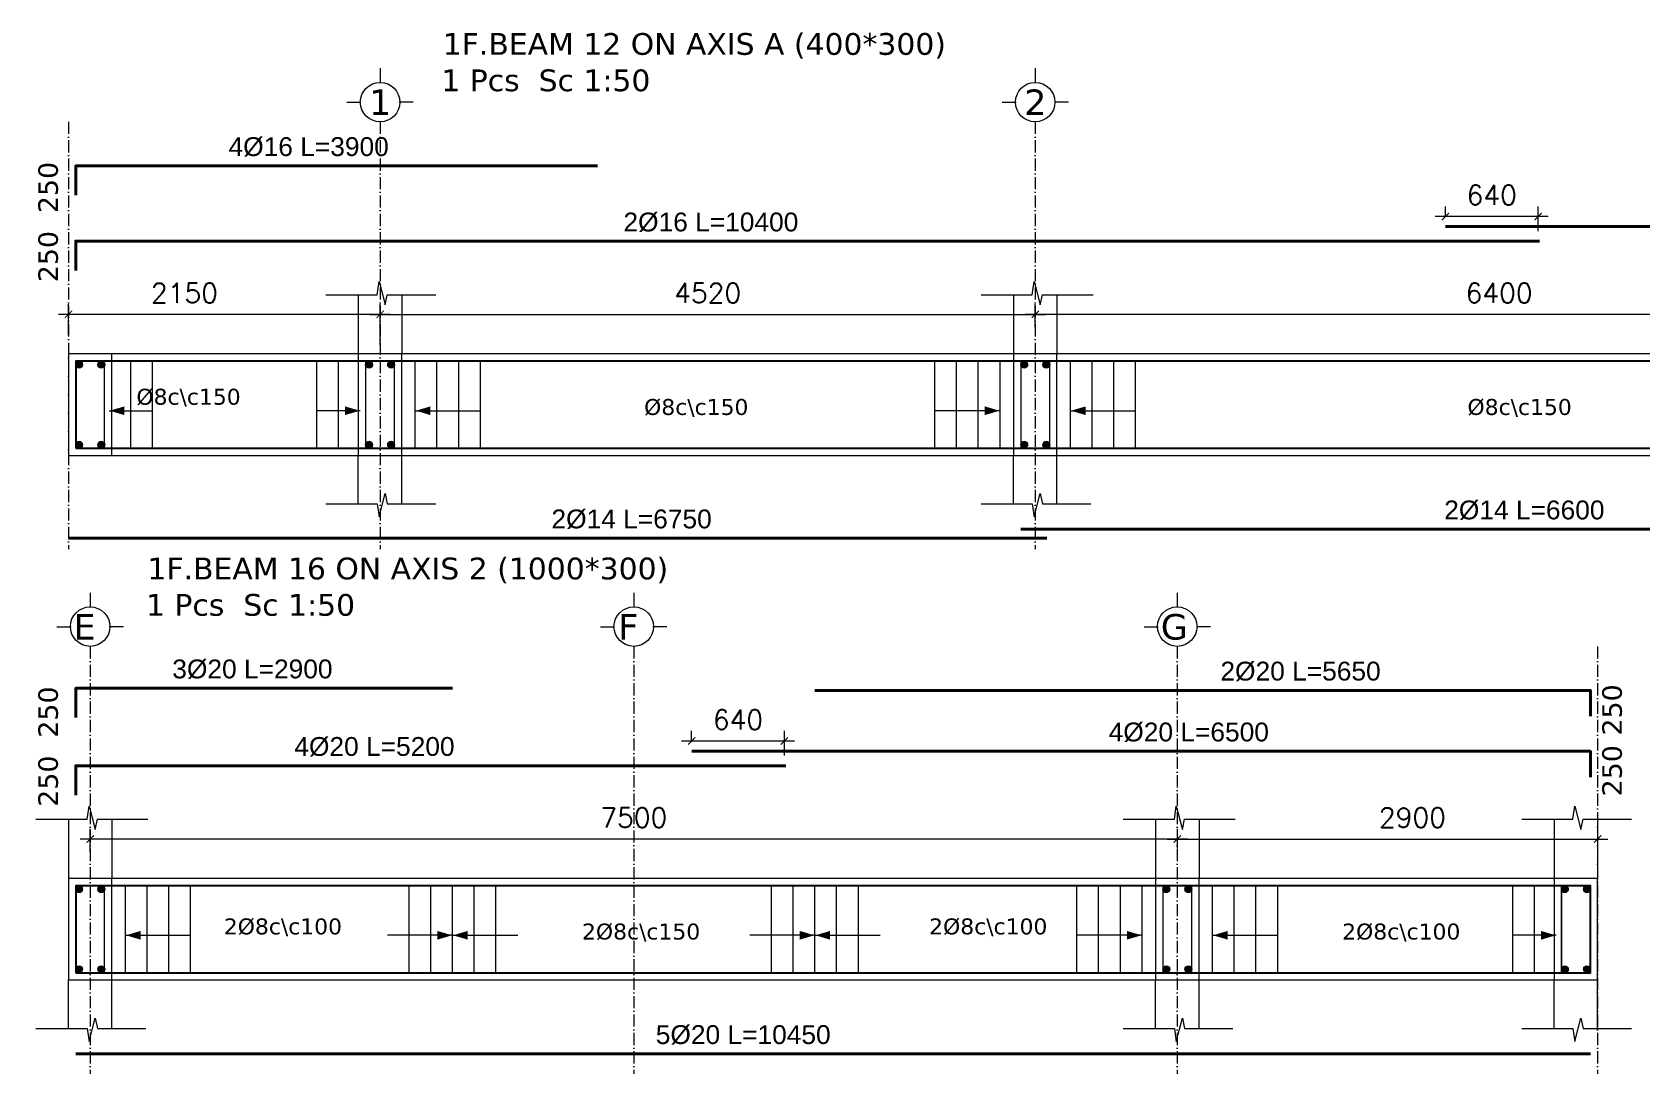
# Model space of a CAD drawing. Header units: inches. Extents: x -17020 to 43805, y -10194 to 123061.
# Drawn here: x 14624 to 15734, y 112814 to 113533 of the extents above; entities that cross this region are included whole.
import ezdxf

# ---------------------------------------------------------------- set-up
doc = ezdxf.new("R2010")
doc.units = ezdxf.units.IN
doc.header["$LTSCALE"] = 0.7
doc.header["$MEASUREMENT"] = 0
doc.linetypes.add('ACAD_ISO10W100', pattern=[18, 12, -3, 0, -3])
doc.layers.get('0').update_dxf_attribs({"lineweight": 13})
doc.layers.get('Defpoints').update_dxf_attribs({"lineweight": 5})
for name, color, linetype, lineweight in [('axis', 254, 'ACAD_ISO10W100', 9), ('BEAM FRAME', 5, 'Continuous', 18), ('COLUMN', 4, 'Continuous', 20), ('elevline', 30, 'Continuous', 20), ('FRAME 070', 5, 'Continuous', 60), ('hatch', 9, 'Continuous', 9), ('renforcment', 141, 'Continuous', 40), ('tex', 3, 'Continuous', 25), ('TEXT', 3, 'Continuous', 25), ('top rein. extension', 50, 'Continuous', 20), ('top renforcment', 7, 'Continuous', 40)]:
    doc.layers.add(name, color=color, linetype=linetype, lineweight=lineweight)
doc.styles.add('100', font='romans.shx', dxfattribs={"height": 13.5})
doc.styles.add('romanc', font='verdana.ttf', dxfattribs={"height": 250})
doc.styles.get("Standard").update_dxf_attribs({"font": 'arial.ttf', "height": 13})
doc.dimstyles.new('100', dxfattribs={"dimtxt": 13.5, "dimasz": 5, "dimexe": 7, "dimexo": 7, "dimgap": 8, "dimtad": 1, "dimdec": 0, "dimlfac": 10, "dimzin": 4, "dimdsep": 46, "dimtxsty": '100', "dimblk": 'ARCHTICK', "dimcen": 0.09, "dimdle": 7, "dimclrd": 1, "dimclre": 8, "dimclrt": 2, "dimadec": 0, "dimazin": 1, "dimtfac": 1, "dimtdec": 0, "dimtix": 1, "dimtofl": 0, "dimtmove": 0, "dimatfit": 3, "dimldrblk": 'ARCHTICK', "dimfxl": 0.18, "dimtolj": 1, "dimtzin": 0, "dimlwd": -1, "dimlwe": -1, "dimarcsym": 0})
doc.dimstyles.get("Standard").update_dxf_attribs({"dimtxt": 13, "dimasz": 5, "dimexe": 0.18, "dimexo": 0.0625, "dimgap": 6, "dimtad": 1, "dimdec": 0, "dimlfac": 10, "dimzin": 0, "dimdsep": 46, "dimtxsty": 'Standard', "dimblk": 'ARCHTICK', "dimcen": 0.09, "dimse1": 1, "dimse2": 1, "dimclrd": 1, "dimclre": 7, "dimclrt": 3, "dimadec": 0, "dimazin": 0, "dimtfac": 1, "dimtdec": 0, "dimtix": 1, "dimtofl": 0, "dimtmove": 0, "dimatfit": 3, "dimldrblk": 'ARCHTICK', "dimfxl": 1, "dimtolj": 1, "dimtzin": 0, "dimarcsym": 0})

# ---------------------------------------------------------------- blocks, each defined once
blk = doc.blocks.new('*D590')
at = {"layer": 'Defpoints', "color": 0, "transparency": 16777216}
for p in [(14623.8, 113389, -218.4), (14623.8, 113389), (15663.7, 113389, -167.8)]:
    blk.add_point(p, dxfattribs=at)
at = {"layer": 'TEXT', "color": 3, "transparency": 16777216, "insert": (15092, 113402), "char_height": 13, "attachment_point": 5}
blk.add_mtext('\\A1;2%%C16 L=10400', dxfattribs=at)
blk = doc.blocks.new('_ArchTick')
at = {"color": 0, "linetype": 'ByBlock', "lineweight": 0, "const_width": 0.15}
blk.add_lwpolyline([(-0.5, -0.5), (0.5, 0.5)], dxfattribs=at)
blk = doc.blocks.new('*D592')
at = {"layer": 'Defpoints', "color": 0, "transparency": 16777216}
for p in [(15598.7, 113399, -157.8), (15598.7, 113399), (16648.8, 113399, -218.5)]:
    blk.add_point(p, dxfattribs=at)
at = {"layer": 'TEXT', "color": 3, "transparency": 16777216, "insert": (16235.9, 113412), "char_height": 13, "attachment_point": 5}
blk.add_mtext('\\A1;2%%C16 L=10500', dxfattribs=at)
blk = doc.blocks.new('*D602')
at = {"color": 8, "transparency": 16777216}
for p, q in [((15598.7, 113406), (15598.7, 113413)), ((15662.7, 113396), (15662.7, 113413))]:
    blk.add_line(p, q, dxfattribs=at)
at = {"color": 1, "transparency": 16777216}
blk.add_line((15669.7, 113406), (15591.7, 113406), dxfattribs=at)
at = {"layer": 'Defpoints', "color": 0, "transparency": 16777216}
for p in [(15598.7, 113406), (15598.7, 113399), (15662.7, 113389)]:
    blk.add_point(p, dxfattribs=at)
at = {"color": 1, "transparency": 16777216, "xscale": 5, "yscale": 5, "zscale": 5, "rotation": 180}
blk.add_blockref('_ArchTick', (15598.7, 113406), dxfattribs=at)
at = {"color": 1, "transparency": 16777216, "xscale": 5, "yscale": 5, "zscale": 5}
blk.add_blockref('_ArchTick', (15662.7, 113406), dxfattribs=at)
at = {"color": 2, "transparency": 16777216, "insert": (15630.7, 113420.8), "char_height": 13.5, "attachment_point": 5, "style": '100'}
blk.add_mtext('\\A1;640', dxfattribs=at)
blk = doc.blocks.new('*D593')
at = {"color": 8, "transparency": 16777216}
for p, q in [((15315.8, 113329.6), (15315.8, 113345.5)), ((15955.8, 113331.9), (15955.8, 113345.5))]:
    blk.add_line(p, q, dxfattribs=at)
at = {"color": 1, "transparency": 16777216}
blk.add_line((15962.8, 113338.5), (15308.8, 113338.5), dxfattribs=at)
at = {"layer": 'Defpoints', "color": 0, "transparency": 16777216}
for p in [(15315.8, 113338.5), (15955.8, 113324.9), (15315.8, 113322.6)]:
    blk.add_point(p, dxfattribs=at)
at = {"color": 1, "transparency": 16777216, "xscale": 5, "yscale": 5, "zscale": 5, "rotation": 180}
blk.add_blockref('_ArchTick', (15315.8, 113338.5), dxfattribs=at)
at = {"color": 1, "transparency": 16777216, "xscale": 5, "yscale": 5, "zscale": 5}
blk.add_blockref('_ArchTick', (15955.8, 113338.5), dxfattribs=at)
at = {"color": 2, "transparency": 16777216, "insert": (15635.8, 113353.2), "char_height": 13.5, "attachment_point": 5, "style": '100'}
blk.add_mtext('\\A1;6400', dxfattribs=at)
blk = doc.blocks.new('*D594')
at = {"color": 8, "transparency": 16777216}
for p, q in [((14863.8, 113317.3), (14863.8, 113345.5)), ((15315.8, 113329.6), (15315.8, 113345.5))]:
    blk.add_line(p, q, dxfattribs=at)
at = {"color": 1, "transparency": 16777216}
blk.add_line((14856.8, 113338.5), (15322.8, 113338.5), dxfattribs=at)
at = {"layer": 'Defpoints', "color": 0, "transparency": 16777216}
for p in [(15315.8, 113338.5), (15315.8, 113322.6), (14863.8, 113310.3)]:
    blk.add_point(p, dxfattribs=at)
at = {"color": 1, "transparency": 16777216, "xscale": 5, "yscale": 5, "zscale": 5, "rotation": 180}
blk.add_blockref('_ArchTick', (14863.8, 113338.5), dxfattribs=at)
at = {"color": 1, "transparency": 16777216, "xscale": 5, "yscale": 5, "zscale": 5}
blk.add_blockref('_ArchTick', (15315.8, 113338.5), dxfattribs=at)
at = {"color": 2, "transparency": 16777216, "insert": (15089.8, 113353.2), "char_height": 13.5, "attachment_point": 5, "style": '100'}
blk.add_mtext('\\A1;4520', dxfattribs=at)
blk = doc.blocks.new('*D595')
at = {"layer": 'Defpoints', "color": 0, "transparency": 16777216}
for p in [(14623.8, 113440.9, -218.4), (14623.8, 113440.9), (15013.8, 113440.9, -209.5)]:
    blk.add_point(p, dxfattribs=at)
at = {"layer": 'TEXT', "color": 3, "transparency": 16777216, "insert": (14814.5, 113454), "char_height": 13, "attachment_point": 5}
blk.add_mtext('\\A1;4%%C16 L=3900', dxfattribs=at)
blk = doc.blocks.new('*D597')
at = {"layer": 'Defpoints', "color": 0, "transparency": 16777216}
for p in [(14648.8, 113184.1, -13652.7), (15323.8, 113184.1, -37100.9), (15323.8, 113184.1)]:
    blk.add_point(p, dxfattribs=at)
at = {"layer": 'TEXT', "color": 3, "transparency": 16777216, "insert": (15037.3, 113197.1), "char_height": 13, "attachment_point": 5}
blk.add_mtext('\\A1;2%%C14 L=6750', dxfattribs=at)
blk = doc.blocks.new('*D598')
at = {"layer": 'Defpoints', "color": 0, "transparency": 16777216}
for p in [(15305.8, 113190.3, -13652.7), (15965.8, 113190.3, -37100.9), (15965.8, 113190.3)]:
    blk.add_point(p, dxfattribs=at)
at = {"layer": 'TEXT', "color": 3, "transparency": 16777216, "insert": (15653.2, 113203.3), "char_height": 13, "attachment_point": 5}
blk.add_mtext('\\A1;2%%C14 L=6600', dxfattribs=at)
blk = doc.blocks.new('*D600')
at = {"color": 8, "transparency": 16777216}
for p, q in [((14648.8, 113324.1), (14648.8, 113345.5)), ((14863.8, 113317.3), (14863.8, 113345.5))]:
    blk.add_line(p, q, dxfattribs=at)
at = {"color": 1, "transparency": 16777216}
blk.add_line((14870.8, 113338.5), (14641.8, 113338.5), dxfattribs=at)
at = {"layer": 'Defpoints', "color": 0, "transparency": 16777216}
for p in [(14648.8, 113338.5), (14648.8, 113317.1), (14863.8, 113310.3)]:
    blk.add_point(p, dxfattribs=at)
at = {"color": 1, "transparency": 16777216, "xscale": 5, "yscale": 5, "zscale": 5, "rotation": 180}
blk.add_blockref('_ArchTick', (14648.8, 113338.5), dxfattribs=at)
at = {"color": 1, "transparency": 16777216, "xscale": 5, "yscale": 5, "zscale": 5}
blk.add_blockref('_ArchTick', (14863.8, 113338.5), dxfattribs=at)
at = {"color": 2, "transparency": 16777216, "insert": (14728.8, 113353.2), "char_height": 13.5, "attachment_point": 5, "style": '100'}
blk.add_mtext('\\A1;2150', dxfattribs=at)
blk = doc.blocks.new('*D644')
at = {"layer": 'Defpoints', "color": 0, "transparency": 16777216}
for p in [(14623.8, 113027.1, -0.5), (14623.8, 113027.1), (15143.7, 113027.1, -167.8)]:
    blk.add_point(p, dxfattribs=at)
at = {"layer": 'TEXT', "color": 3, "transparency": 16777216, "insert": (14859.9, 113040.1), "char_height": 13, "attachment_point": 5}
blk.add_mtext('\\A1;4%%C20 L=5200', dxfattribs=at)
blk = doc.blocks.new('*D645')
at = {"color": 8, "transparency": 16777216}
for p, q in [((15413.8, 112970.2), (15413.8, 112983.5)), ((15703.8, 112970.5), (15703.8, 112983.5))]:
    blk.add_line(p, q, dxfattribs=at)
at = {"color": 1, "transparency": 16777216}
blk.add_line((15406.8, 112976.5), (15710.8, 112976.5), dxfattribs=at)
at = {"layer": 'Defpoints', "color": 0, "transparency": 16777216}
for p in [(15703.8, 112976.5), (15413.8, 112963.2), (15703.8, 112963.5, 217.9)]:
    blk.add_point(p, dxfattribs=at)
at = {"color": 1, "transparency": 16777216, "xscale": 5, "yscale": 5, "zscale": 5, "rotation": 180}
blk.add_blockref('_ArchTick', (15413.8, 112976.5), dxfattribs=at)
at = {"color": 1, "transparency": 16777216, "xscale": 5, "yscale": 5, "zscale": 5}
blk.add_blockref('_ArchTick', (15703.8, 112976.5), dxfattribs=at)
at = {"color": 2, "transparency": 16777216, "insert": (15576, 112991.3), "char_height": 13.5, "attachment_point": 5, "style": '100'}
blk.add_mtext('\\A1;2900', dxfattribs=at)
blk = doc.blocks.new('*D646')
at = {"layer": 'Defpoints', "color": 0, "transparency": 16777216}
for p in [(15078.7, 113037.1, -157.8), (15078.7, 113037.1), (15728.8, 113037.1, -218.5)]:
    blk.add_point(p, dxfattribs=at)
at = {"layer": 'TEXT', "color": 3, "transparency": 16777216, "insert": (15421.7, 113050.1), "char_height": 13, "attachment_point": 5}
blk.add_mtext('\\A1;4%%C20 L=6500', dxfattribs=at)
blk = doc.blocks.new('*D700')
at = {"color": 8, "transparency": 16777216}
for p, q in [((15078.7, 113044.1), (15078.7, 113051.1)), ((15142.7, 113034.1), (15142.7, 113051.1))]:
    blk.add_line(p, q, dxfattribs=at)
at = {"color": 1, "transparency": 16777216}
blk.add_line((15149.7, 113044.1), (15071.7, 113044.1), dxfattribs=at)
at = {"layer": 'Defpoints', "color": 0, "transparency": 16777216}
for p in [(15078.7, 113044.1), (15078.7, 113037.1), (15142.7, 113027.1)]:
    blk.add_point(p, dxfattribs=at)
at = {"color": 1, "transparency": 16777216, "xscale": 5, "yscale": 5, "zscale": 5, "rotation": 180}
blk.add_blockref('_ArchTick', (15078.7, 113044.1), dxfattribs=at)
at = {"color": 1, "transparency": 16777216, "xscale": 5, "yscale": 5, "zscale": 5}
blk.add_blockref('_ArchTick', (15142.7, 113044.1), dxfattribs=at)
at = {"color": 2, "transparency": 16777216, "insert": (15110.7, 113058.8), "char_height": 13.5, "attachment_point": 5, "style": '100'}
blk.add_mtext('\\A1;640', dxfattribs=at)
blk = doc.blocks.new('*D647')
at = {"color": 8, "transparency": 16777216}
for p, q in [((14663.8, 112967.6), (14663.8, 112983.5)), ((15413.8, 112972.2), (15413.8, 112983.5))]:
    blk.add_line(p, q, dxfattribs=at)
at = {"color": 1, "transparency": 16777216}
blk.add_line((15420.8, 112976.5), (14656.8, 112976.5), dxfattribs=at)
at = {"layer": 'Defpoints', "color": 0, "transparency": 16777216}
for p in [(14663.8, 112976.5), (14663.8, 112960.6), (15413.8, 112965.2)]:
    blk.add_point(p, dxfattribs=at)
at = {"color": 1, "transparency": 16777216, "xscale": 5, "yscale": 5, "zscale": 5, "rotation": 180}
blk.add_blockref('_ArchTick', (14663.8, 112976.5), dxfattribs=at)
at = {"color": 1, "transparency": 16777216, "xscale": 5, "yscale": 5, "zscale": 5}
blk.add_blockref('_ArchTick', (15413.8, 112976.5), dxfattribs=at)
at = {"color": 2, "transparency": 16777216, "insert": (15038.8, 112991.3), "char_height": 13.5, "attachment_point": 5, "style": '100'}
blk.add_mtext('\\A1;7500', dxfattribs=at)
blk = doc.blocks.new('*D648')
at = {"layer": 'Defpoints', "color": 0, "transparency": 16777216}
for p in [(14623.8, 113080.6, -218.4), (14623.8, 113080.6), (14913.8, 113080.6, -217.9)]:
    blk.add_point(p, dxfattribs=at)
at = {"layer": 'TEXT', "color": 3, "transparency": 16777216, "insert": (14775.7, 113093.6), "char_height": 13, "attachment_point": 5}
blk.add_mtext('\\A1;3%%C20 L=2900', dxfattribs=at)
blk = doc.blocks.new('*D649')
at = {"layer": 'Defpoints', "color": 0, "transparency": 16777216}
for p in [(14653.8, 112828.3, -13652.7), (15698.8, 112828.3, -37100.9), (15698.8, 112828.3)]:
    blk.add_point(p, dxfattribs=at)
at = {"layer": 'TEXT', "color": 3, "transparency": 16777216, "insert": (15114.3, 112841.3), "char_height": 13, "attachment_point": 5}
blk.add_mtext('\\A1;5%%C20 L=10450', dxfattribs=at)
blk = doc.blocks.new('*D653')
at = {"layer": 'Defpoints', "color": 0, "transparency": 16777216}
for p in [(15163.8, 113079.1, -157.8), (15163.8, 113079.1), (15728.8, 113079.1, -218.5)]:
    blk.add_point(p, dxfattribs=at)
at = {"layer": 'TEXT', "color": 3, "transparency": 16777216, "insert": (15498.8, 113092.1), "char_height": 13, "attachment_point": 5}
blk.add_mtext('\\A1;2%%C20 L=5650', dxfattribs=at)

msp = doc.modelspace()

# ---------------------------------------------------------------- hatches: boundary and pattern name
at = {"layer": 'elevline'}
for points in [[(14658.52, 113303.79, 1), (14653.76, 113303.79, 1)], [(14669.01, 113303.79, -1), (14673.76, 113303.79, -1)], [(14858.52, 113303.79, 1), (14853.76, 113303.79, 1)], [(14869.01, 113303.79, -1), (14873.76, 113303.79, -1)], [(15310.52, 113303.79, 1), (15305.76, 113303.79, 1)], [(15321.01, 113303.79, -1), (15325.76, 113303.79, -1)], [(14658.52, 113248.54, -1), (14653.76, 113248.54, -1)], [(14669.01, 113248.54, 1), (14673.76, 113248.54, 1)], [(14858.52, 113248.54, -1), (14853.76, 113248.54, -1)], [(14869.01, 113248.54, 1), (14873.76, 113248.54, 1)], [(15310.52, 113248.54, -1), (15305.76, 113248.54, -1)], [(15321.01, 113248.54, 1), (15325.76, 113248.54, 1)], [(14658.52, 112941.85, 1), (14653.76, 112941.85, 1)], [(14669.01, 112941.85, -1), (14673.76, 112941.85, -1)], [(15408.52, 112941.85, 1), (15403.76, 112941.85, 1)], [(15419.01, 112941.85, -1), (15423.76, 112941.85, -1)], [(15683.52, 112941.85, 1), (15678.76, 112941.85, 1)], [(15694.01, 112941.85, -1), (15698.76, 112941.85, -1)], [(14658.52, 112886.6, -1), (14653.76, 112886.6, -1)], [(14669.01, 112886.6, 1), (14673.76, 112886.6, 1)], [(15408.52, 112886.6, -1), (15403.76, 112886.6, -1)], [(15419.01, 112886.6, 1), (15423.76, 112886.6, 1)], [(15683.52, 112886.6, -1), (15678.76, 112886.6, -1)], [(15694.01, 112886.6, 1), (15698.76, 112886.6, 1)]]:
    msp.add_hatch(color=256, dxfattribs=at).paths.add_polyline_path(points)

# ---------------------------------------------------------------- linework, layer by layer
at = {"layer": 'axis'}
for p, q in [((14648.76, 113471.36), (14648.76, 113176.43)), ((14863.76, 113471.36), (14863.76, 113176.43)), ((15315.76, 113471.36), (15315.76, 113176.43)), ((15315.76, 113471.36), (15315.76, 113176.43)), ((14663.76, 113109.42), (14663.76, 112814.49)), ((14663.76, 113109.42), (14663.76, 112814.49)), ((15038.76, 113109.42), (15038.76, 112814.49)), ((15413.76, 113109.42), (15413.76, 112814.49)), ((15703.76, 113109.42), (15703.76, 112814.49))]:
    msp.add_line(p, q, dxfattribs=at)
at = {"layer": 'BEAM FRAME', "elevation": 217.91}
for points in [[(14648.76, 113241.17), (16622.76, 113241.17), (16622.76, 113311.17), (14648.76, 113311.17)], [(14648.76, 112879.22), (15703.76, 112879.22), (15703.76, 112949.22), (14648.76, 112949.22)]]:
    msp.add_lwpolyline(points, close=True, dxfattribs=at)
at = {"layer": 'COLUMN', "lineweight": 20}
for p, q in [((14848.76, 113352.09, 217.91), (14848.76, 113311.17, 217.91)), ((14878.76, 113352.09, 217.91), (14878.76, 113311.17, 217.91)), ((15300.76, 113352.09, 217.91), (15300.76, 113311.17, 217.91)), ((15330.76, 113352.09, 217.91), (15330.76, 113311.17, 217.91)), ((14848.76, 113207.74, 217.91), (14848.76, 113241.17, 217.91)), ((14878.76, 113207.74, 217.91), (14878.76, 113241.17, 217.91)), ((15300.76, 113207.74, 217.91), (15300.76, 113241.17, 217.91)), ((15330.76, 113207.74, 217.91), (15330.76, 113241.17, 217.91)), ((14648.76, 112990.15, 217.91), (14648.76, 112949.22, 217.91)), ((14678.76, 112990.15, 217.91), (14678.76, 112949.22, 217.91)), ((15398.76, 112990.15, 217.91), (15398.76, 112949.22, 217.91)), ((15428.76, 112990.15, 217.91), (15428.76, 112949.22, 217.91)), ((15673.76, 112990.15, 217.91), (15673.76, 112949.22, 217.91)), ((15703.76, 112990.15, 217.91), (15703.76, 112949.22, 217.91)), ((14648.76, 112845.8, 217.91), (14648.76, 112879.22, 217.91)), ((14678.76, 112845.8, 217.91), (14678.76, 112879.22, 217.91)), ((15398.76, 112845.8, 217.91), (15398.76, 112879.22, 217.91)), ((15428.76, 112845.8, 217.91), (15428.76, 112879.22, 217.91)), ((15673.76, 112845.8, 217.91), (15673.76, 112879.22, 217.91)), ((15703.76, 112845.8, 217.91), (15703.76, 112879.22, 217.91))]:
    msp.add_line(p, q, dxfattribs=at)
at = {"layer": 'elevline'}
for p, q in [((14691.85, 113246.17), (14691.85, 113306.17)), ((14706.85, 113246.17), (14706.85, 113306.17)), ((14820.11, 113246.17), (14820.11, 113306.17)), ((14835.11, 113246.17), (14835.11, 113306.17)), ((14888.08, 113246.17), (14888.08, 113306.17)), ((14903.03, 113246.17), (14903.03, 113306.17)), ((14918.03, 113246.17), (14918.03, 113306.17)), ((14933.03, 113246.17), (14933.03, 113306.17)), ((15246.49, 113246.17), (15246.49, 113306.17)), ((15261.49, 113246.17), (15261.49, 113306.17)), ((15276.49, 113246.17), (15276.49, 113306.17)), ((15291.45, 113246.17), (15291.45, 113306.17)), ((15340.08, 113246.17), (15340.08, 113306.17)), ((15355.03, 113246.17), (15355.03, 113306.17)), ((15370.03, 113246.17), (15370.03, 113306.17)), ((15385.03, 113246.17), (15385.03, 113306.17)), ((14688.08, 112884.22), (14688.08, 112944.22)), ((14703.03, 112884.22), (14703.03, 112944.22)), ((14718.03, 112884.22), (14718.03, 112944.22)), ((14733.03, 112884.22), (14733.03, 112944.22)), ((14883.8, 112884.22), (14883.8, 112944.22)), ((14898.8, 112884.22), (14898.8, 112944.22)), ((14913.76, 112884.22), (14913.76, 112944.22)), ((14928.72, 112884.22), (14928.72, 112944.22)), ((14943.72, 112884.22), (14943.72, 112944.22)), ((15133.8, 112884.22), (15133.8, 112944.22)), ((15148.8, 112884.22), (15148.8, 112944.22)), ((15163.76, 112884.22), (15163.76, 112944.22)), ((15178.72, 112884.22), (15178.72, 112944.22)), ((15193.72, 112884.22), (15193.72, 112944.22)), ((15344.49, 112884.22), (15344.49, 112944.22)), ((15359.49, 112884.22), (15359.49, 112944.22)), ((15374.49, 112884.22), (15374.49, 112944.22)), ((15389.45, 112884.22), (15389.45, 112944.22)), ((15438.08, 112884.22), (15438.08, 112944.22)), ((15453.03, 112884.22), (15453.03, 112944.22)), ((15468.03, 112884.22), (15468.03, 112944.22)), ((15483.03, 112884.22), (15483.03, 112944.22)), ((15645.26, 112884.22), (15645.26, 112944.22)), ((15660.26, 112884.22), (15660.26, 112944.22)), ((15678.72, 112884.22), (15678.72, 112944.22))]:
    msp.add_line(p, q, dxfattribs=at)
for centre in [(14656.14, 113303.79), (14671.39, 113303.79), (14856.14, 113303.79), (14871.39, 113303.79), (15308.14, 113303.79), (15323.39, 113303.79), (14656.14, 113248.54), (14671.39, 113248.54), (14856.14, 113248.54), (14871.39, 113248.54), (15308.14, 113248.54), (15323.39, 113248.54), (14656.14, 112941.85), (14671.39, 112941.85), (15406.14, 112941.85), (15421.39, 112941.85), (15681.14, 112941.85), (15696.39, 112941.85), (14656.14, 112886.6), (14671.39, 112886.6), (15406.14, 112886.6), (15421.39, 112886.6), (15681.14, 112886.6), (15696.39, 112886.6)]:
    msp.add_circle(centre, 2.38, dxfattribs=at)
at = {"layer": 'FRAME 070', "lineweight": 20}
for p, q in [((14861.73, 113352.09, 217.91), (14863.08, 113361.09, 217.91)), ((14863.08, 113361.09, 217.91), (14867.26, 113345.02, 217.91)), ((15313.73, 113352.09, 217.91), (15315.08, 113361.09, 217.91)), ((15315.08, 113361.09, 217.91), (15319.26, 113345.02, 217.91)), ((14826.37, 113352.09, 217.91), (14861.73, 113352.09, 217.91)), ((14867.26, 113345.02, 217.91), (14868.77, 113352.09, 217.91)), ((14868.77, 113352.09, 217.91), (14902.16, 113352.09, 217.91)), ((15278.37, 113352.09, 217.91), (15313.73, 113352.09, 217.91)), ((15319.26, 113345.02, 217.91), (15320.77, 113352.09, 217.91)), ((15320.29, 113352.09, 217.91), (15355.65, 113352.09, 217.91)), ((14863.08, 113198.74, 217.91), (14867.26, 113214.81, 217.91)), ((14867.26, 113214.81, 217.91), (14868.77, 113207.74, 217.91)), ((15315.08, 113198.74, 217.91), (15319.26, 113214.81, 217.91)), ((15319.26, 113214.81, 217.91), (15320.77, 113207.74, 217.91)), ((14826.37, 113207.74, 217.91), (14861.73, 113207.74, 217.91)), ((14861.73, 113207.74, 217.91), (14863.08, 113198.74, 217.91)), ((14868.77, 113207.74, 217.91), (14902.16, 113207.74, 217.91)), ((15278.37, 113207.74, 217.91), (15313.73, 113207.74, 217.91)), ((15313.73, 113207.74, 217.91), (15315.08, 113198.74, 217.91)), ((15320.77, 113207.74, 217.91), (15354.16, 113207.74, 217.91)), ((14626.37, 112990.15, 217.91), (14661.73, 112990.15, 217.91)), ((14661.73, 112990.15, 217.91), (14663.08, 112999.15, 217.91)), ((14663.08, 112999.15, 217.91), (14667.26, 112983.08, 217.91)), ((14667.26, 112983.08, 217.91), (14668.77, 112990.15, 217.91)), ((14668.29, 112990.15, 217.91), (14703.65, 112990.15, 217.91)), ((15376.37, 112990.15, 217.91), (15411.73, 112990.15, 217.91)), ((15411.73, 112990.15, 217.91), (15413.08, 112999.15, 217.91)), ((15413.08, 112999.15, 217.91), (15417.26, 112983.08, 217.91)), ((15417.26, 112983.08, 217.91), (15418.77, 112990.15, 217.91)), ((15418.29, 112990.15, 217.91), (15453.65, 112990.15, 217.91)), ((15651.37, 112990.15, 217.91), (15686.73, 112990.15, 217.91)), ((15686.73, 112990.15, 217.91), (15688.08, 112999.15, 217.91)), ((15688.08, 112999.15, 217.91), (15692.26, 112983.08, 217.91)), ((15692.26, 112983.08, 217.91), (15693.77, 112990.15, 217.91)), ((15693.77, 112990.15, 217.91), (15727.16, 112990.15, 217.91)), ((14626.37, 112845.8, 217.91), (14661.73, 112845.8, 217.91)), ((14661.73, 112845.8, 217.91), (14663.08, 112836.8, 217.91)), ((14663.08, 112836.8, 217.91), (14667.26, 112852.87, 217.91)), ((14667.26, 112852.87, 217.91), (14668.77, 112845.8, 217.91)), ((14668.77, 112845.8, 217.91), (14702.16, 112845.8, 217.91)), ((15376.37, 112845.8, 217.91), (15411.73, 112845.8, 217.91)), ((15411.73, 112845.8, 217.91), (15413.08, 112836.8, 217.91)), ((15413.08, 112836.8, 217.91), (15417.26, 112852.87, 217.91)), ((15417.26, 112852.87, 217.91), (15418.77, 112845.8, 217.91)), ((15418.77, 112845.8, 217.91), (15452.16, 112845.8, 217.91)), ((15651.37, 112845.8, 217.91), (15686.73, 112845.8, 217.91)), ((15686.73, 112845.8, 217.91), (15688.08, 112836.8, 217.91)), ((15688.08, 112836.8, 217.91), (15692.26, 112852.87, 217.91)), ((15692.26, 112852.87, 217.91), (15693.77, 112845.8, 217.91)), ((15693.77, 112845.8, 217.91), (15727.16, 112845.8, 217.91))]:
    msp.add_line(p, q, dxfattribs=at)
at = {"layer": 'FRAME 070', "lineweight": 15}
for points in [[(14648.76, 113241.17), (14678.76, 113241.17), (14678.76, 113311.17), (14648.76, 113311.17)], [(14848.76, 113241.17), (14878.76, 113241.17), (14878.76, 113311.17), (14848.76, 113311.17)], [(15300.76, 113241.17), (15330.76, 113241.17), (15330.76, 113311.17), (15300.76, 113311.17)], [(14648.76, 112879.22), (14678.76, 112879.22), (14678.76, 112949.22), (14648.76, 112949.22)], [(15398.76, 112879.22), (15428.76, 112879.22), (15428.76, 112949.22), (15398.76, 112949.22)], [(15673.76, 112879.22), (15703.76, 112879.22), (15703.76, 112949.22), (15673.76, 112949.22)]]:
    msp.add_lwpolyline(points, close=True, dxfattribs=at)
at = {"layer": 'hatch'}
for p, q in [((14863.76, 113508.33), (14863.76, 113498.6)), ((15315.76, 113508.33), (15315.76, 113498.6)), ((14840.84, 113484.85), (14850.57, 113484.85)), ((14886.69, 113484.85), (14876.95, 113484.85)), ((15292.84, 113484.85), (15302.57, 113484.85)), ((15338.69, 113484.85), (15328.95, 113484.85)), ((14663.76, 113146.39), (14663.76, 113136.66)), ((15038.76, 113146.39), (15038.76, 113136.66)), ((15413.76, 113146.39), (15413.76, 113136.66)), ((14640.84, 113122.91), (14650.57, 113122.91)), ((14686.69, 113122.91), (14676.95, 113122.91)), ((15015.84, 113122.91), (15025.57, 113122.91)), ((15061.69, 113122.91), (15051.95, 113122.91)), ((15390.84, 113122.91), (15400.57, 113122.91)), ((15436.69, 113122.91), (15426.95, 113122.91))]:
    msp.add_line(p, q, dxfattribs=at)
for centre in [(14863.76, 113484.98), (15315.76, 113484.98), (14663.76, 113123.04), (15038.76, 113123.04), (15413.76, 113123.04)]:
    msp.add_circle(centre, 13.62, dxfattribs=at)
at = {"layer": 'renforcment', "lineweight": -2, "elevation": 217.91}
for points in [[(14653.76, 113246.17), (16617.76, 113246.17), (16617.76, 113306.17), (14653.76, 113306.17)], [(14653.76, 112884.22), (15698.76, 112884.22), (15698.76, 112944.22), (14653.76, 112944.22)]]:
    msp.add_lwpolyline(points, close=True, dxfattribs=at)
at = {"layer": 'top rein. extension'}
for p, q in [((14676.89, 113272), (14706.85, 113272)), ((14850.07, 113272), (14820.11, 113272)), ((14888.08, 113272), (14933.03, 113272)), ((15291.45, 113272), (15246.49, 113272)), ((15340.08, 113272), (15385.03, 113272)), ((14688.08, 112910.06), (14733.03, 112910.06)), ((14913.76, 112910.06), (14868.8, 112910.06)), ((14913.76, 112910.06), (14958.72, 112910.06)), ((15163.76, 112910.06), (15118.8, 112910.06)), ((15163.76, 112910.06), (15208.72, 112910.06)), ((15389.45, 112910.06), (15344.49, 112910.06)), ((15438.08, 112910.06), (15483.03, 112910.06)), ((15675.22, 112910.06), (15645.26, 112910.06))]:
    msp.add_line(p, q, dxfattribs=at)
for points in [[(14687.37, 113275), (14677.24, 113272), (14687.37, 113269)], [(14839.59, 113275), (14849.72, 113272), (14839.59, 113269)], [(14898.55, 113275), (14888.42, 113272), (14898.55, 113269)], [(15280.98, 113275), (15291.1, 113272), (15280.98, 113269)], [(15350.55, 113275), (15340.42, 113272), (15350.55, 113269)], [(14698.55, 112913.06), (14688.42, 112910.06), (14698.55, 112907.06)], [(14903.29, 112913.06), (14913.42, 112910.06), (14903.29, 112907.06)], [(14924.24, 112913.06), (14914.11, 112910.06), (14924.24, 112907.06)], [(15153.29, 112913.06), (15163.42, 112910.06), (15153.29, 112907.06)], [(15174.24, 112913.06), (15164.11, 112910.06), (15174.24, 112907.06)], [(15378.98, 112913.06), (15389.1, 112910.06), (15378.98, 112907.06)], [(15448.55, 112913.06), (15438.42, 112910.06), (15448.55, 112907.06)], [(15664.75, 112913.06), (15674.87, 112910.06), (15664.75, 112907.06)]]:
    msp.add_solid(points, dxfattribs=at)
at = {"layer": 'top renforcment'}
for p, q in [((15965.76, 113190.29), (15305.76, 113190.29)), ((15323.76, 113184.15), (14648.76, 113184.15)), ((15698.76, 112828.35), (14653.76, 112828.35))]:
    msp.add_line(p, q, dxfattribs=at)
for points in [[(14653.76, 113420.68), (14653.76, 113440.95), (15013.76, 113440.95)], [(15598.74, 113399.04), (16617.76, 113399.04), (16617.76, 113381.15)], [(14653.76, 113368.77), (14653.76, 113389.04), (15663.74, 113389.04)], [(15163.76, 113079.06), (15698.76, 113079.06), (15698.76, 113061.17)], [(15078.74, 113037.1), (15698.76, 113037.1), (15698.76, 113019.21)], [(14653.76, 113006.83), (14653.76, 113027.1), (15143.74, 113027.1)]]:
    msp.add_lwpolyline(points, dxfattribs=at)
at = {"layer": 'top renforcment', "lineweight": 15}
for points in [[(14653.76, 113246.17), (14673.76, 113246.17), (14673.76, 113306.17), (14653.76, 113306.17)], [(14853.76, 113246.17), (14873.76, 113246.17), (14873.76, 113306.17), (14853.76, 113306.17)], [(15305.76, 113246.17), (15325.76, 113246.17), (15325.76, 113306.17), (15305.76, 113306.17)], [(14653.76, 112884.22), (14673.76, 112884.22), (14673.76, 112944.22), (14653.76, 112944.22)], [(15403.76, 112884.22), (15423.76, 112884.22), (15423.76, 112944.22), (15403.76, 112944.22)], [(15678.76, 112884.22), (15698.76, 112884.22), (15698.76, 112944.22), (15678.76, 112944.22)]]:
    msp.add_lwpolyline(points, close=True, dxfattribs=at)
at = {"layer": 'top renforcment', "elevation": 217.91}
msp.add_lwpolyline([(14653.76, 113060.28), (14653.76, 113080.55), (14913.76, 113080.55)], dxfattribs=at)

# ---------------------------------------------------------------- texts
at = {"layer": 'tex', "style": 'romanc'}
for s, p in [('%%C8c\\c150', (14695.64, 113276.17, -33436.19)), ('%%C8c\\c150', (15045.91, 113269.1, -33436.19)), ('%%C8c\\c150', (15613.95, 113269.1, -33436.19)), ('2%%C8c\\c100', (14755.95, 112910.7, -33436.19)), ('2%%C8c\\c150', (15003.06, 112907.15, -33436.19)), ('2%%C8c\\c100', (15242.57, 112910.7, -33436.19)), ('2%%C8c\\c100', (15527.49, 112907.15, -33436.19))]:
    msp.add_text(s, height=11, dxfattribs=at).set_placement(p)
at = {"layer": 'TEXT', "style": 'romanc'}
for s, height, p in [('1F.BEAM 12 ON AXIS A (400*300)', 15, (14907.01, 113517.59)), ('1 Pcs  Sc 1:50 ', 15, (14905.99, 113492.49)), ('1', 17.6, (14856.16, 113476.06)), ('2', 17.6, (15308.16, 113476.06)), ('1F.BEAM 16 ON AXIS 2 (1000*300)', 15, (14703.28, 113155.65)), ('1 Pcs  Sc 1:50 ', 15, (14702.26, 113130.55)), ('E', 17.6, (14652.28, 113114.12)), ('F', 17.6, (15028.05, 113114.12)), ('G', 17.6, (15402.36, 113114.12))]:
    msp.add_text(s, height=height, dxfattribs=at).set_placement(p)
for p in [(14641.48, 113408.37, -72739.24), (14641.48, 113360.68, -72739.24), (14641.48, 113046.43, -72521.33), (15720.44, 113047.89, -73175.05), (15720.44, 113005.92, -73175.05), (14641.48, 112998.74, -72521.33)]:
    msp.add_text('250', height=13.5, rotation=90, dxfattribs=at).set_placement(p)

# ---------------------------------------------------------------- dimensions: what is measured, and where the dimension line sits
for base, p1, p2, picture, middle in [((15598.74, 113406.04), (15662.74, 113389.04), (15598.74, 113399.04), '*D602', (15630.74, 113420.79)), ((15078.74, 113044.1), (15142.74, 113027.1), (15078.74, 113037.1), '*D700', (15110.74, 113058.85))]:
    dim = msp.add_linear_dim(base=base, p1=p1, p2=p2, dimstyle='100')
    dim.commit()
    dim.dimension.update_dxf_attribs({"geometry": picture, "text_midpoint": middle})
for base, p1, p2, picture, middle in [((14648.76, 113338.46), (14863.76, 113310.27), (14648.76, 113317.09), '*D600', (14728.76, 113338.46)), ((15315.76, 113338.46), (15955.76, 113324.87), (15315.76, 113322.55), '*D593', (15635.76, 113338.46)), ((14663.76, 112976.52), (15413.76, 112965.25), (14663.76, 112960.61), '*D647', (15038.76, 112976.52))]:
    dim = msp.add_linear_dim(base=base, p1=p1, p2=p2, angle=180, dimstyle='100')
    dim.commit()
    dim.dimension.update_dxf_attribs({"geometry": picture, "text_midpoint": middle, "dimtype": 160})
for base, p1, p2, picture, middle in [((15315.76, 113338.46), (14863.76, 113310.27), (15315.76, 113322.55), '*D594', (15089.76, 113338.46)), ((15703.76, 112976.52), (15413.76, 112963.18), (15703.76, 112963.53, 217.91), '*D645', (15575.97, 112976.52))]:
    dim = msp.add_linear_dim(base=base, p1=p1, p2=p2, dimstyle='100')
    dim.commit()
    dim.dimension.update_dxf_attribs({"geometry": picture, "text_midpoint": middle, "dimtype": 160})
at = {"layer": 'TEXT'}
for base, p1, p2, angle, text, picture, middle in [((14623.76, 113440.95), (15013.76, 113440.95, -209.54), (14623.76, 113440.95, -218.39), 180, '4%%C16 L=<>', '*D595', (14814.47, 113440.95)), ((15598.74, 113399.04), (16648.76, 113399.04, -218.54), (15598.74, 113399.04, -157.78), 180, '2%%C16 L=<>', '*D592', (16235.88, 113399.04)), ((14623.76, 113389.04), (15663.74, 113389.04, -167.76), (14623.76, 113389.04, -218.39), 180, '2%%C16 L=<>', '*D590', (15092.02, 113389.04)), ((15323.76, 113184.15, 12366.96), (14648.76, 113184.15, -1285.72), (15323.76, 113184.15, -24733.92), 0, '2%%C14 L=<>', '*D597', (15037.34, 113184.15, 12366.96)), ((15965.76, 113190.29, 12366.96), (15305.76, 113190.29, -1285.72), (15965.76, 113190.29, -24733.92), 0, '2%%C14 L=<>', '*D598', (15653.15, 113190.29, 12366.96)), ((14623.76, 113080.55, 217.91), (14913.76, 113080.55), (14623.76, 113080.55, -0.48), 180, '3%%C20 L=<>', '*D648', (14775.67, 113080.55, 217.91)), ((15163.76, 113079.06), (15728.76, 113079.06, -218.54), (15163.76, 113079.06, -157.78), 180, '2%%C20 L=<>', '*D653', (15498.8, 113079.06)), ((15078.74, 113037.1), (15728.76, 113037.1, -218.54), (15078.74, 113037.1, -157.78), 180, '4%%C20 L=<>', '*D646', (15421.68, 113037.1)), ((14623.76, 113027.1), (15143.74, 113027.1, -167.76), (14623.76, 113027.1, -0.48), 180, '4%%C20 L=<>', '*D644', (14859.87, 113027.1)), ((15698.76, 112828.35, 12366.96), (14653.76, 112828.35, -1285.72), (15698.76, 112828.35, -24733.92), 0, '5%%C20 L=<>', '*D649', (15114.28, 112828.35, 12366.96))]:
    dim = msp.add_linear_dim(base=base, p1=p1, p2=p2, angle=angle, text=text, dimstyle='Standard', override={"dimsd1": 1, "dimsd2": 1, "dimfxl": 0.1, "dimfxlon": 1}, dxfattribs=at)
    dim.commit()
    dim.dimension.update_dxf_attribs({"geometry": picture, "text_midpoint": middle, "dimtype": 161})

doc.saveas('drawing.dxf')
